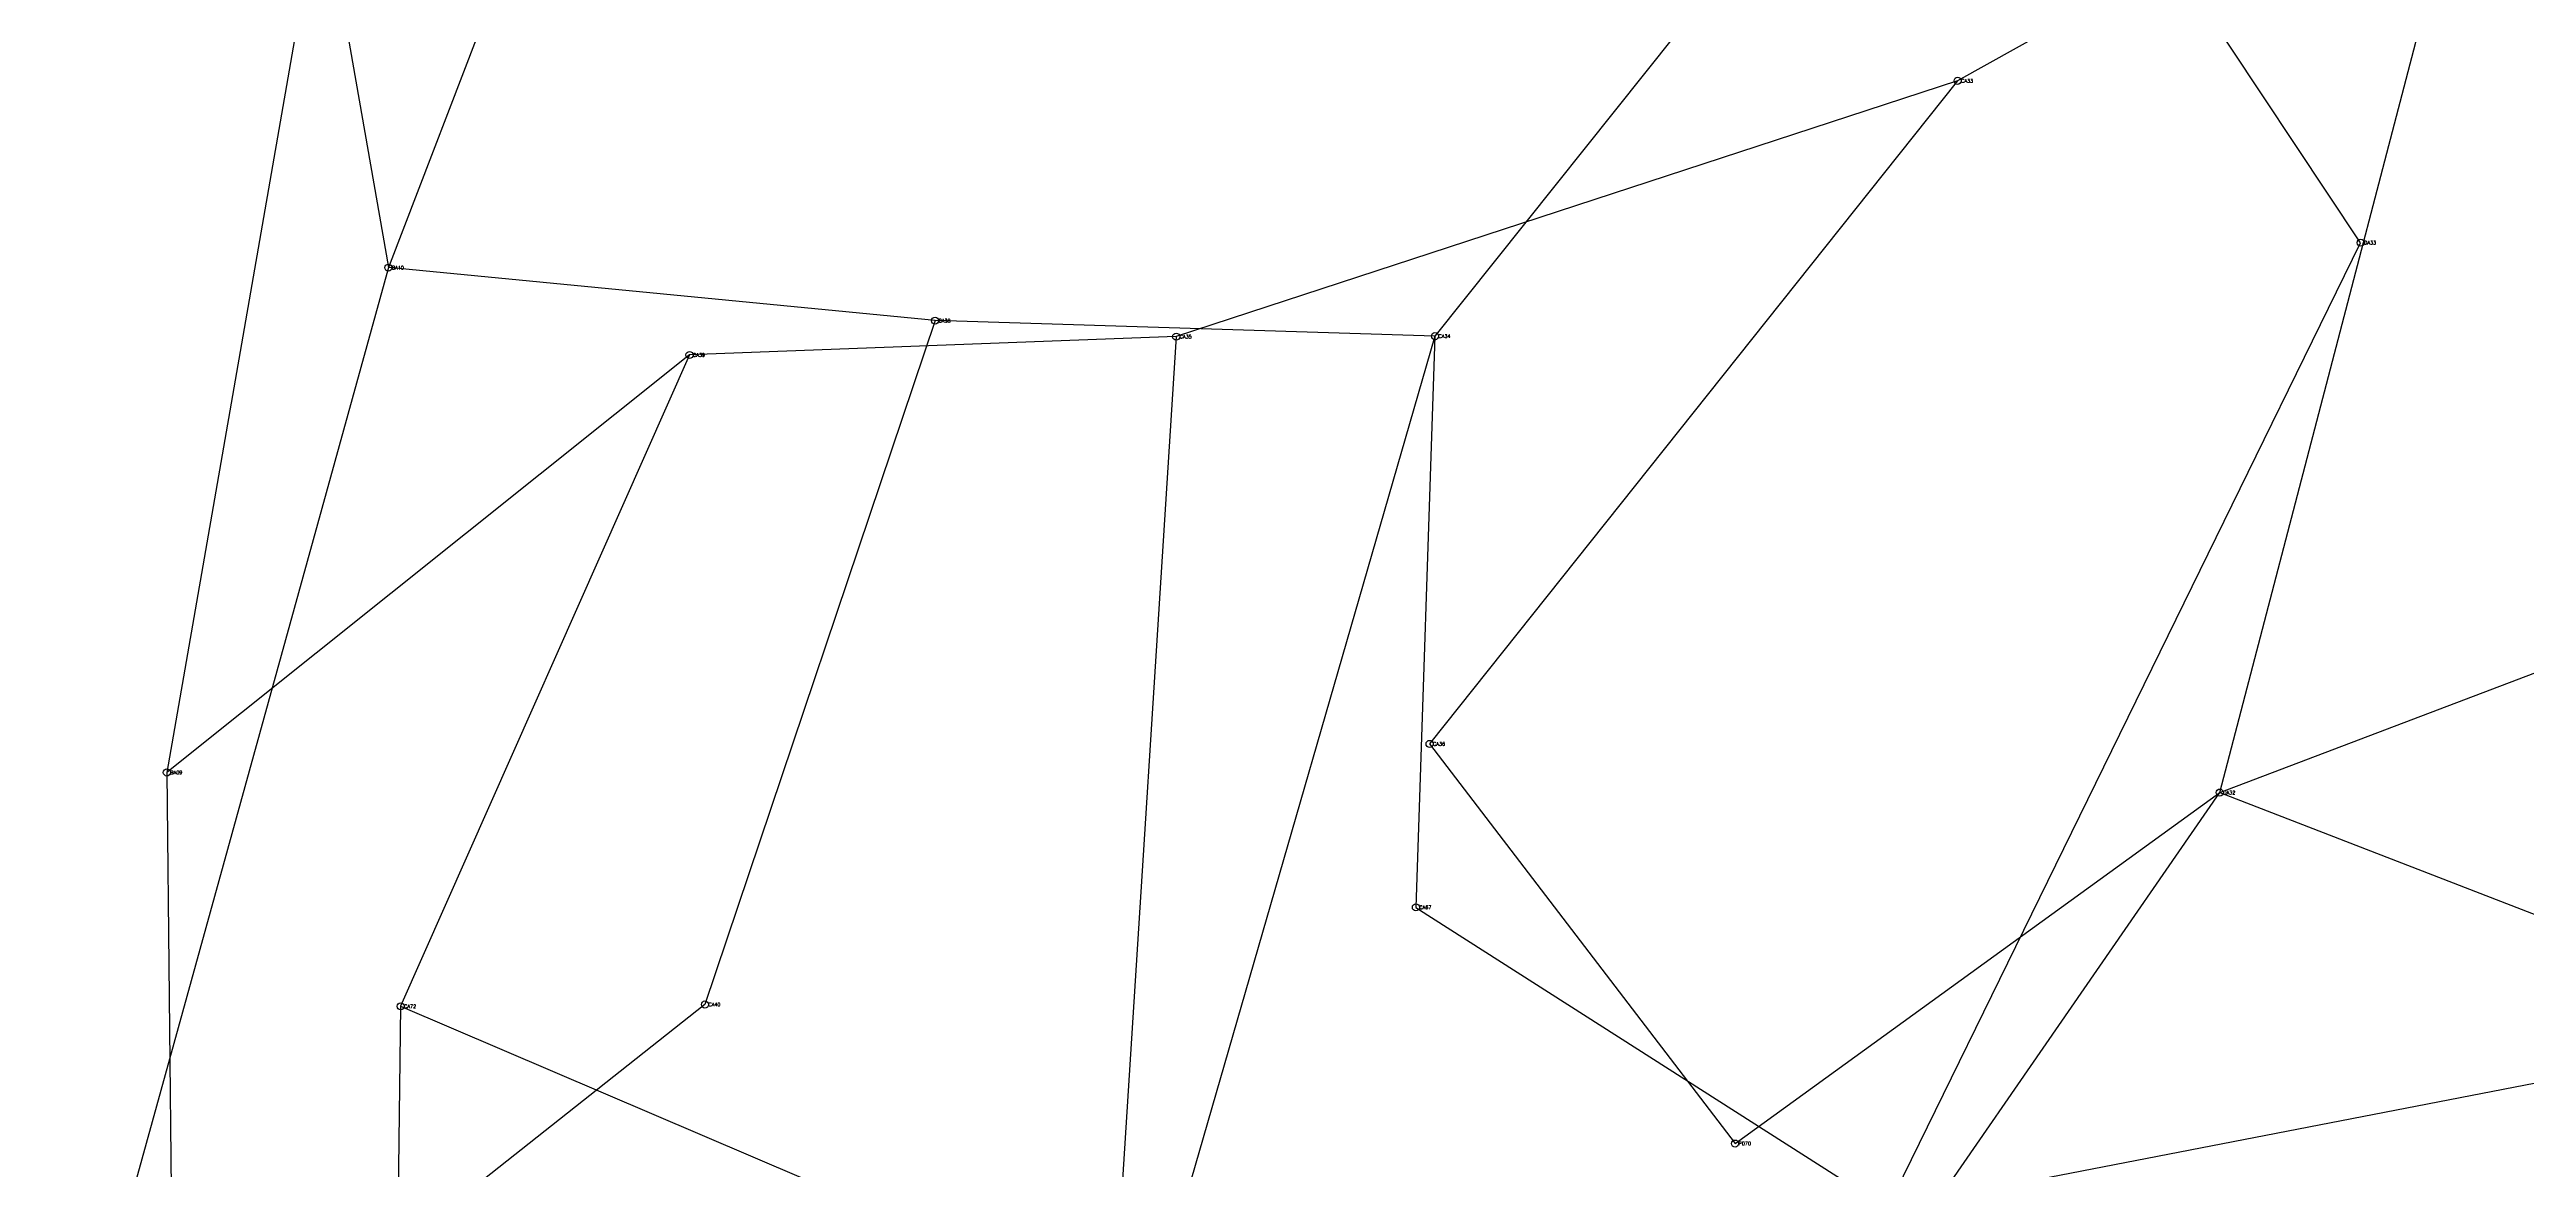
# Model space of a CAD drawing. Extents: x 166396 to 169408, y 2545087 to 2547192.
# Drawn here: x 167142 to 167845, y 2545663 to 2545981 of the extents above; entities that cross this region are included whole.
import ezdxf

# ---------------------------------------------------------------- set-up
doc = ezdxf.new("R2010")
doc.units = 0
doc.styles.get("Standard").update_dxf_attribs({"font": 'simplex'})

msp = doc.modelspace()

# ---------------------------------------------------------------- linework, layer by layer
at = {"color": 4}
for p, q in [((167205.689, 2546105.869), (167238.312, 2545918.915)), ((167687.928, 2546091.154), (167535.136, 2545899.479)), ((167797.663, 2545925.98), (167687.928, 2546091.154)), ((167832.148, 2546054.96), (167683.359, 2545971.885)), ((167757.725, 2545770.052), (167832.148, 2546054.96)), ((167285.186, 2546040.839), (167238.312, 2545918.915)), ((167213.066, 2545991.764), (167175.48, 2545775.75)), ((167683.359, 2545971.885), (167461.739, 2545899.342)), ((167683.359, 2545971.885), (167533.594, 2545783.853)), ((167663.511, 2545652.147), (167797.663, 2545925.98)), ((167238.312, 2545918.915), (167142.211, 2545571.742)), ((167393.354, 2545903.877), (167238.312, 2545918.915)), ((167393.354, 2545903.877), (167328.094, 2545709.952)), ((167535.136, 2545899.479), (167393.354, 2545903.877)), ((167323.715, 2545894.136), (167175.48, 2545775.75)), ((167323.715, 2545894.136), (167241.791, 2545709.443)), ((167461.739, 2545899.342), (167323.715, 2545894.136)), ((167461.739, 2545899.342), (167444.442, 2545627.199)), ((167535.136, 2545899.479), (167464.668, 2545655.839)), ((167535.136, 2545899.479), (167529.723, 2545737.51)), ((167757.725, 2545770.052), (168002.839, 2545863.235)), ((167533.594, 2545783.853), (167620.237, 2545670.525)), ((167175.48, 2545775.75), (167178.952, 2545447.974)), ((167562.886, 2545488.369), (167757.725, 2545770.052)), ((167620.237, 2545670.525), (167757.725, 2545770.052)), ((167757.725, 2545770.052), (168058.758, 2545653.479)), ((167529.723, 2545737.51), (167663.511, 2545652.147)), ((167241.791, 2545709.443), (167239.868, 2545570.094)), ((167328.094, 2545709.952), (167241.747, 2545641.704)), ((167241.791, 2545709.443), (167393.045, 2545644.834)), ((167663.511, 2545652.147), (167952.178, 2545708.008))]:
    msp.add_line(p, q, dxfattribs=at)
for centre in [(167683.359, 2545971.885), (167797.663, 2545925.98), (167238.312, 2545918.915), (167393.354, 2545903.877), (167461.739, 2545899.342), (167535.136, 2545899.479), (167323.715, 2545894.136), (167533.594, 2545783.853), (167175.48, 2545775.75), (167757.725, 2545770.052), (167529.723, 2545737.51), (167328.094, 2545709.952), (167241.791, 2545709.443), (167620.237, 2545670.525)]:
    msp.add_circle(centre, 1)

# ---------------------------------------------------------------- texts
at = {"color": 5}
for s, p in [('CA33', (167684.359, 2545971.385)), ('DA33', (167798.663, 2545925.48)), ('BA10', (167239.312, 2545918.415)), ('CA38', (167394.354, 2545903.377)), ('CA39', (167324.715, 2545893.636)), ('CA35', (167462.739, 2545898.842)), ('CA34', (167536.136, 2545898.979)), ('CA36', (167534.594, 2545783.353)), ('BA09', (167176.48, 2545775.25)), ('DA32', (167758.725, 2545769.552)), ('CA67', (167530.723, 2545737.01)), ('CA72', (167242.791, 2545708.943)), ('CA40', (167329.094, 2545709.452)), ('PD70', (167621.237, 2545670.025))]:
    msp.add_text(s, height=1, dxfattribs=at).set_placement(p)

doc.saveas('drawing.dxf')
